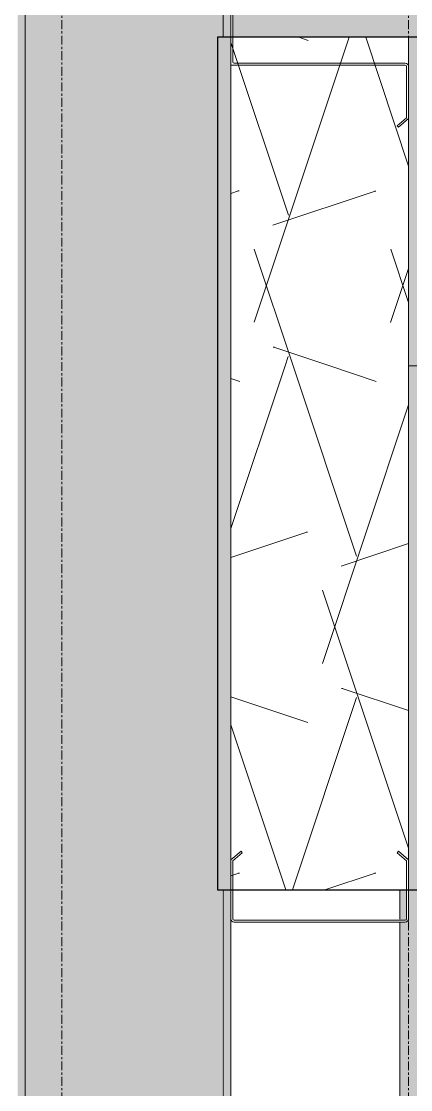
# Model space of a CAD drawing. Header units: inches. Extents: x -23227 to -2744, y -314 to 853.
# Drawn here: x -12456.6 to -12434.7, y 135.3 to 195.4 of the extents above; entities that cross this region are included whole.
import ezdxf

# ---------------------------------------------------------------- set-up
doc = ezdxf.new("R2010")
doc.units = ezdxf.units.IN
doc.header["$MEASUREMENT"] = 0
doc.linetypes.add('Grid Line 1_2_', pattern=[0.875, 0.5, -0.125, 0.125, -0.125])
for name, color, linetype, lineweight in [('A-GLAZ-CWMG', 51, 'Continuous', 9), ('A-WALL', 113, 'Continuous', 9), ('A-WALL-PATT', 111, 'Continuous', 25), ('L-SITE-WALL', 31, 'Continuous', 9), ('S-BEAM', 12, 'Continuous', 9), ('S-COLS', 52, 'Continuous', 9), ('S-GRID', 1, 'Continuous', 9)]:
    doc.layers.add(name, color=color, linetype=linetype, lineweight=lineweight)
pattern_1 = [(161.57, (22064.818, 66.235), (-7.6802237, -0.0009796), [0, -54.643, 6.067, 0]), (18.43, (22062.898, 66.235), (-7.6802237, 0.0009796), [0, -54.643, 6.067, 0]), (108.43, (22064.818, 66.235), (3.8382953, -19.20136532), [18.211, -42.499]), (71.57, (22062.898, 66.235), (3.8382953, 19.20136532), [18.211, -42.499])]

# ---------------------------------------------------------------- blocks, each defined once
blk = doc.blocks.new('Rectangular Mullion - Profile_Polycarbonate_Upper and left-1189760-Section 5')
at = {"layer": 'A-GLAZ-CWMG'}
h = blk.add_hatch(color=256, dxfattribs=at)
h.paths.add_polyline_path([(22369.056, 0), (22372.678, 0), (22372.678, 47.572), (22369.056, 47.572), (22369.056, 37.424)], flags=0)
h.paths.add_polyline_path([(22372.678, 51.555), (22372.678, 96.32), (22369.056, 96.32), (22369.056, 51.555)], flags=0)
h.paths.add_polyline_path([(22369.056, 100.303), (22372.678, 100.303), (22372.678, 150.397), (22370.303, 150.496), (22370.303, 146.5), (22369.553, 146.5), (22369.553, 144.875), (22369.443, 144.871), (22369.443, 146.5), (22369.056, 146.5), (22369.056, 144.797), (22369.365, 144.797), (22369.365, 144.688), (22369.056, 144.688), (22369.056, 115.546)], flags=0)
h.paths.add_polyline_path([(22372.678, 175.101), (22372.678, 176), (22370.303, 176), (22370.303, 175.2)], flags=0)
h.paths.add_polyline_path([(22371.032, 196.297), (22371.032, 237.314), (22369.056, 237.314), (22369.056, 196.297)], flags=0)
h.paths.add_polyline_path([(22372.606, 196.297), (22372.678, 196.297), (22372.606, 213.199)], flags=0)
h.paths.add_polyline_path([(22372.606, 241.297), (22372.678, 241.297), (22372.606, 242.495)], flags=0)
h.paths.add_polyline_path([(22371.032, 241.297), (22371.032, 335.281), (22370.74, 335.217), (22370.678, 335.296), (22369.056, 335.363), (22369.056, 289.547), (22369.365, 289.547), (22369.365, 289.438), (22369.056, 289.438), (22369.056, 286.148), (22369.443, 286.473), (22369.443, 289.362), (22369.553, 289.359), (22369.553, 286.422), (22369.056, 285.94), (22369.056, 241.297), (22369.365, 241.297)], flags=0)
h.paths.add_polyline_path([(22372.561, 336.841), (22372.678, 336.841), (22372.606, 337.467), (22372.561, 337.469)], flags=0)
h.paths.add_polyline_path([(22372.678, 344.971), (22372.678, 346.472), (22372.561, 346.36), (22372.561, 344.976)], flags=0)
for p, q in [((22369.056, 146.5), (22369.056, 144.842)), ((22369.056, 144.691), (22369.056, 100.303))]:
    blk.add_line(p, q, dxfattribs=at)
blk = doc.blocks.new('Girt_C - 8_D-1253520-Section 5')
at = {"layer": 'S-BEAM'}
h = blk.add_hatch(color=256, dxfattribs=at)
h.paths.add_polyline_path([(22371.032, 196.109), (22371.032, 196.297), (22359.662, 196.261), (22359.662, 196.109), (22359.988, 196.109)], flags=0)
h.paths.add_polyline_path([(22372.606, 196.109), (22372.928, 196.114), (22372.928, 196.297), (22372.606, 196.272), (22372.606, 196.114)], flags=0)
h = blk.add_hatch(color=256, dxfattribs=at)
h.paths.add_polyline_path([(22372.928, 192.797), (22372.928, 196.109), (22372.606, 196.109), (22372.606, 194.5), (22372.803, 194.5), (22372.803, 192.797)], flags=0)
h.paths.add_polyline_path([(22371.032, 194.5), (22371.032, 196.109), (22359.662, 196.109), (22359.662, 194.5), (22370.303, 194.5)], flags=0)
for points in [[(22372.606, 196.109), (22372.606, 196.297), (22371.032, 196.272), (22371.032, 196.109)], [(22371.032, 194.5), (22372.606, 194.5), (22372.606, 196.109), (22371.032, 196.109)], [(22372.804, 192.314), (22372.928, 192.314), (22372.928, 192.797), (22372.804, 192.733)]]:
    blk.add_hatch(color=256, dxfattribs=at).paths.add_polyline_path(points, flags=0)
for p, q in [((22371.032, 196.297), (22359.693, 196.297)), ((22372.606, 196.297), (22371.032, 196.297)), ((22372.928, 196.297), (22372.606, 196.297)), ((22372.803, 192.797), (22372.928, 192.797)), ((22372.804, 192.314), (22372.928, 192.314))]:
    blk.add_line(p, q, dxfattribs=at)
blk = doc.blocks.new('Girt_Z - 10_D-1241661-Section 5')
at = {"layer": 'S-BEAM', "lineweight": 15}
for p, q in [((22360.127, 196.795), (22359.553, 196.313)), ((22359.662, 196.261), (22360.198, 196.711)), ((22360.198, 196.711), (22360.127, 196.795)), ((22359.553, 196.313), (22359.553, 192.938)), ((22359.662, 193.121), (22359.662, 196.261)), ((22359.553, 192.938), (22369.365, 192.938)), ((22369.365, 193.047), (22359.74, 193.047)), ((22369.443, 192.862), (22369.443, 189.973)), ((22369.553, 189.922), (22369.553, 192.859)), ((22369.443, 189.973), (22368.908, 189.524)), ((22368.908, 189.524), (22368.978, 189.44)), ((22368.978, 189.44), (22369.553, 189.922))]:
    blk.add_line(p, q, dxfattribs=at)
for centre, radius, start, end in [((22359.74, 193.125), 0.0782, 183.04236, 270), ((22369.365, 192.859), 0.187, 360, 90), ((22369.365, 192.859), 0.0782, 2.12272, 90)]:
    blk.add_arc(centre, radius, start, end, dxfattribs=at)
blk = doc.blocks.new('Girt_C - 10_D-1279679-Section 5')
at = {"layer": 'S-BEAM', "lineweight": 15}
for p, q in [((22360.127, 148.67), (22359.553, 148.188)), ((22359.662, 148.136), (22360.198, 148.586)), ((22360.198, 148.586), (22360.127, 148.67)), ((22368.977, 148.671), (22368.907, 148.587)), ((22368.907, 148.587), (22369.443, 148.136)), ((22369.553, 148.188), (22368.977, 148.671)), ((22359.553, 148.188), (22359.553, 144.875)), ((22359.662, 144.872), (22359.662, 148.136)), ((22369.443, 148.136), (22369.443, 144.871)), ((22369.553, 144.875), (22369.553, 148.188)), ((22369.365, 144.797), (22359.74, 144.797)), ((22359.74, 144.688), (22369.365, 144.688))]:
    blk.add_line(p, q, dxfattribs=at)
for centre, radius, start, end in [((22359.74, 144.875), 0.188, 180, 270), ((22359.74, 144.875), 0.0782, 182.12272, 270), ((22369.365, 144.875), 0.188, 270, 0), ((22369.365, 144.875), 0.0782, 270, 356.95764)]:
    blk.add_arc(centre, radius, start, end, dxfattribs=at)

msp = doc.modelspace()

# ---------------------------------------------------------------- hatches: boundary and pattern name
at = {"layer": 'A-WALL-PATT', "lineweight": 9}
h = msp.add_hatch(dxfattribs=at)
h.set_pattern_fill('FP_23', color=256, style=0, pattern_type=2)
h.set_pattern_definition(pattern_1)
h.paths.add_polyline_path([(-12444.80612, 176), (-12434.80612, 176), (-12434.80612, 194.5), (-12444.80612, 194.5), (-12444.80612, 183.90311)], flags=0)
h = msp.add_hatch(dxfattribs=at)
h.set_pattern_fill('FP_23', color=256, style=0, pattern_type=2)
h.set_pattern_definition(pattern_1)
h.paths.add_polyline_path([(-12444.80612, 146.5), (-12434.80612, 146.5), (-12434.80612, 176), (-12444.80612, 176), (-12444.80612, 154.60736)], flags=0)
at = {"layer": 'L-SITE-WALL', "lineweight": 5}
for points in [[(-12445.55612, 176), (-12444.80612, 176), (-12444.80612, 194.5), (-12445.55612, 194.5), (-12445.55612, 183.90311)], [(-12434.80612, 176), (-12434.05612, 176), (-12434.05612, 194.5), (-12434.80612, 194.5), (-12434.80612, 183.90311)], [(-12444.80612, 146.5), (-12444.80612, 176), (-12445.55612, 176), (-12445.55612, 146.5)]]:
    msp.add_hatch(color=256, dxfattribs=at).paths.add_polyline_path(points, flags=0)
at = {"layer": 'L-SITE-WALL'}
msp.add_hatch(color=256, dxfattribs=at).paths.add_polyline_path([(-12434.80612, 146.5), (-12434.05612, 146.5), (-12434.05612, 176), (-12434.80612, 176), (-12434.80612, 154.60736)], flags=0)
at = {"layer": 'S-COLS', "lineweight": 5}
for points in [[(-12456.37253, 0), (-12456.37253, 336.24104), (-12456.80612, 336.25911), (-12456.80612, 0)], [(-12455.85397, 0), (-12455.68112, 0), (-12455.68204, 336.21227), (-12456.37253, 336.24104), (-12456.32536, 0), (-12456.02682, 0)], [(-12445.93112, 0), (-12445.93112, 335.80598), (-12448.09227, 335.89603), (-12448.19362, 335.65135), (-12448.1193, 325.02194), (-12448.03985, 324.83012), (-12447.66862, 324.67635), (-12446.30612, 324.67635), (-12446.30612, 324.32635), (-12450.31612, 324.32635), (-12450.31612, 324.67635), (-12448.95362, 324.67635), (-12448.55208, 324.9033), (-12448.42862, 325.20135), (-12448.42862, 335.65135), (-12448.58239, 335.91645), (-12455.68112, 336.17635), (-12455.68112, 0)], [(-12445.93112, 0), (-12445.23971, 0), (-12445.31264, 146.5), (-12445.55612, 146.5), (-12445.53169, 194.5), (-12445.23971, 194.5), (-12445.28718, 335.77915), (-12445.93112, 335.80598), (-12445.93112, 37.42436)]]:
    msp.add_hatch(color=256, dxfattribs=at).paths.add_polyline_path(points, flags=0)
h = msp.add_hatch(color=256, dxfattribs=at)
h.paths.add_polyline_path([(-12444.80612, 0), (-12444.80612, 146.5), (-12445.23971, 146.5), (-12445.23971, 0)], flags=0)
h.paths.add_polyline_path([(-12445.23971, 194.5), (-12444.80612, 194.5), (-12444.80612, 335.75911), (-12445.23971, 335.77717), (-12445.23971, 196.2615)], flags=0)

# ---------------------------------------------------------------- linework, layer by layer
at = {"layer": 'A-WALL'}
for p, q in [((-12444.80612, 146.5), (-12444.80612, 194.5)), ((-12434.80612, 146.5), (-12434.80612, 194.5)), ((-12434.05612, 176), (-12434.80612, 176))]:
    msp.add_line(p, q, dxfattribs=at)
at = {"layer": 'L-SITE-WALL', "lineweight": 25}
for p, q in [((-12445.55612, 194.5), (-12445.55612, 146.5)), ((-12431.55612, 194.5), (-12445.55612, 194.5)), ((-12445.55612, 146.5), (-12434.05612, 146.5))]:
    msp.add_line(p, q, dxfattribs=at)
at = {"layer": 'S-COLS'}
for p, q in [((-12456.37253, 336.24104), (-12456.37253, 0)), ((-12445.23971, 194.5), (-12445.23971, 335.77717)), ((-12445.23971, 0), (-12445.23971, 146.5)), ((-12444.80612, 144.84211), (-12444.80612, 0))]:
    msp.add_line(p, q, dxfattribs=at)
at = {"layer": 'S-GRID', "linetype": 'Grid Line 1_2_'}
for p, q in [((-12454.30612, -273.16081), (-12454.30612, 738.65708)), ((-12444.80612, -273.16081), (-12444.80612, 738.65708)), ((-12444.80612, -273.16081), (-12444.80612, 738.65708)), ((-12434.80612, -273.16081), (-12434.80612, 738.65708))]:
    msp.add_line(p, q, dxfattribs=at)

# ---------------------------------------------------------------- block references
at = {"layer": 'A-GLAZ-CWMG'}
msp.add_blockref('Rectangular Mullion - Profile_Polycarbonate_Upper and left-1189760-Section 5', (-34804.35893, 0), dxfattribs=at)
at = {"layer": 'S-BEAM'}
for name in ['Girt_Z - 10_D-1241661-Section 5', 'Girt_C - 8_D-1253520-Section 5', 'Girt_C - 10_D-1279679-Section 5']:
    msp.add_blockref(name, (-34804.35893, 0), dxfattribs=at)

doc.saveas('drawing.dxf')
